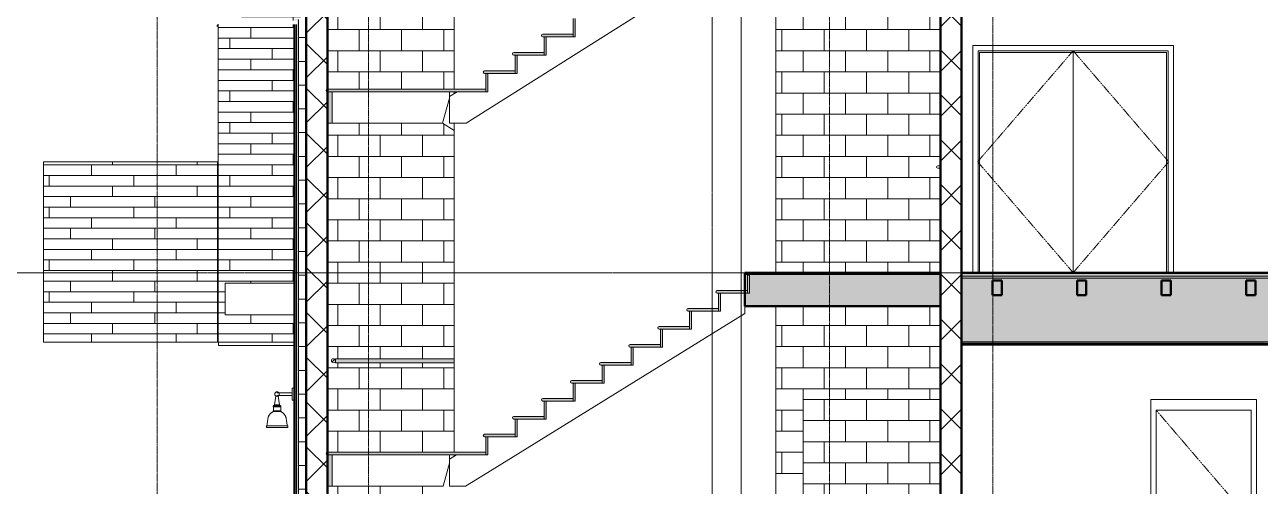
# Model space of a CAD drawing. Header units: inches. Extents: x 9661 to 16493, y -360 to 681.
# Drawn here: x 9907 to 10374.6, y 55.1 to 229.9 of the extents above; entities that cross this region are included whole.
import ezdxf

# ---------------------------------------------------------------- set-up
doc = ezdxf.new("R2010")
doc.units = ezdxf.units.IN
doc.header["$MEASUREMENT"] = 0
for name, pattern in [('Dash 1_16_', [0.125, 0.0625, -0.0625]), ('Dash Dot 3_16_', [0.3125, 0.1875, -0.0625, 0, -0.0625]), ('Grid Line 1_2_', [0.875, 0.5, -0.125, 0.125, -0.125])]:
    doc.linetypes.add(name, pattern=pattern)
for name, color, linetype, lineweight in [('0-1', 7, 'Continuous', 5), ('0-2', 135, 'Continuous', 9), ('0-3', 10, 'Continuous', 13), ('A-ANNO-SYMB-1', 150, 'Dash Dot 3_16_', 9), ('A-CLNG-1', 55, 'Continuous', 13), ('A-DOOR-1', 7, 'Dash 1_16_', 9), ('A-DOOR-2', 7, 'Continuous', 9), ('A-DOOR-3', 55, 'Continuous', 13), ('A-DOOR-4', 31, 'Continuous', 9), ('A-DOOR-FRAM-1', 7, 'Continuous', 9), ('A-FLOR-1', 21, 'Continuous', 13), ('A-FLOR-2', 250, 'Continuous', 50), ('A-FLOR-3', 55, 'Continuous', 13), ('A-FLOR-4', 8, 'Continuous', 5), ('A-FLOR-5', 251, 'Continuous', 5), ('A-FLOR-9', 192, 'Continuous', 50), ('A-FLOR-HRAL', 11, 'Continuous', 9), ('A-FLOR-HRAL-1', 9, 'Continuous', 9), ('A-FLOR-HRAL-2', 7, 'Continuous', 9), ('A-FLOR-LEVL-1', 51, 'Grid Line 1_2_', 9), ('A-FLOR-MCUT', 51, 'Continuous', 13), ('A-FLOR-MCUT-1', 10, 'Continuous', 13), ('A-FLOR-PATT-1', 252, 'Continuous', 9), ('A-FLOR-PATT-2', 8, 'Continuous', 9), ('A-WALL', 113, 'Continuous', 13), ('A-WALL-2', 55, 'Continuous', 13), ('A-WALL-3', 250, 'Continuous', 50), ('A-WALL-5', 8, 'Continuous', 5), ('A-WALL-6', 254, 'Continuous', 13), ('A-WALL-8', 113, 'Continuous', 50), ('A-WALL-PATT-3', 135, 'Continuous', 9), ('A-WALL-PATT-4', 252, 'Continuous', 9), ('A-WALL-PATT-5', 111, 'Continuous', 9), ('E-LITE-EQPM-1', 135, 'Continuous', 9), ('G-ANNO-SYMB-1', 111, 'Continuous', 9), ('I-WALL-1', 55, 'Continuous', 13), ('S-BEAM-3', 250, 'Continuous', 50), ('S-GRID-1', 1, 'Grid Line 1_2_', 9), ('S-STRS-1', 31, 'Continuous', 5), ('S-STRS-2', 7, 'Continuous', 9)]:
    doc.layers.add(name, color=color, linetype=linetype, lineweight=lineweight)
pattern_1 = [(0, (10995.947, 72), (0, 4.798), []), (315, (10995.947, 72), (4.798427, 0), [6.786, -6.786]), (45, (10995.947, 72), (4.798427, 0), [6.786, -6.786])]
pattern_2 = [(45, (10995.947, 72), (-8.48528, 8.48528), []), (135, (10995.947, 72), (-8.48528, -8.48528), [])]
pattern_3 = [(0, (9984.627, 136.8), (0, 4), []), (90, (9984.627, 136.8), (-8, 8), [4, -28]), (90, (10000.627, 140.8), (-8, 8), [4, -28])]

# ---------------------------------------------------------------- blocks, each defined once
blk = doc.blocks.new('Flush-Double-Door-Adj_swing-w_handle_2100 - 3_-0_ x 7_-0_-2116251-BUILDING SECTION - EAST_WEST - LOOKING NORTH')
at = {"layer": 'A-DOOR-1'}
for p, q in [((10303.78, 220), (10267.64, 178)), ((10303.78, 220), (10339.91, 178)), ((10303.78, 136), (10267.64, 178)), ((10303.78, 136), (10339.91, 178))]:
    blk.add_line(p, q, dxfattribs=at)
at = {"layer": 'A-DOOR-3'}
blk.add_line((10303.78, 220), (10303.78, 136), dxfattribs=at)
at = {"layer": 'A-DOOR-4'}
for p, q in [((10341.78, 222), (10265.78, 222)), ((10265.78, 222), (10265.78, 136)), ((10267.78, 220), (10267.78, 136)), ((10267.78, 220), (10339.78, 220)), ((10339.78, 136), (10339.78, 220)), ((10341.78, 136), (10341.78, 222)), ((10268.4, 136), (10268.4, 219.38)), ((10268.4, 219.38), (10339.15, 219.38)), ((10339.15, 219.38), (10339.15, 136))]:
    blk.add_line(p, q, dxfattribs=at)
blk = doc.blocks.new('HOLLOW METAL - STAIR DOOR-2125829-BUILDING SECTION - EAST_WEST - LOOKING NORTH')
at = {"layer": 'A-DOOR-1'}
for p, q in [((10335.14, 84), (10371.14, 42)), ((10371.14, 42), (10335.14, 0))]:
    blk.add_line(p, q, dxfattribs=at)
at = {"layer": 'A-DOOR-2'}
for p, q in [((10335.14, 84), (10335.14, 0)), ((10371.14, 84), (10335.14, 84)), ((10371.14, 0), (10371.14, 84)), ((10342.82, 40.39), (10338.68, 40.39)), ((10338.68, 39.61), (10342.82, 39.61)), ((10342.82, 40.39), (10342.82, 40)), ((10342.82, 40), (10342.82, 39.61))]:
    blk.add_line(p, q, dxfattribs=at)
at = {"layer": 'A-DOOR-2', "flags": 128}
for points in [[(10338.68, 40.39), (10338.66, 40.39), (10338.64, 40.39), (10338.61, 40.39), (10338.59, 40.39), (10338.57, 40.39), (10338.54, 40.39), (10338.52, 40.39), (10338.5, 40.39), (10338.48, 40.39), (10338.45, 40.39), (10338.43, 40.39), (10338.41, 40.39), (10338.39, 40.39), (10338.37, 40.39), (10338.35, 40.39), (10338.33, 40.39), (10338.31, 40.39), (10338.29, 40.39), (10338.28, 40.39), (10338.26, 40.39), (10338.24, 40.39), (10338.23, 40.39), (10338.21, 40.39), (10338.2, 40.39), (10338.19, 40.39), (10338.17, 40.39), (10338.16, 40.39), (10338.15, 40.39), (10338.14, 40.39), (10338.13, 40.39), (10338.12, 40.39), (10338.12, 40.39), (10338.11, 40.39), (10338.11, 40.39), (10338.1, 40.39), (10338.1, 40.39), (10338.09, 40.39), (10338.09, 40.39), (10338.09, 40.39)], [(10338.09, 39.61), (10338.09, 39.61), (10338.09, 39.61), (10338.1, 39.61), (10338.1, 39.61), (10338.1, 39.61), (10338.11, 39.61), (10338.12, 39.61), (10338.12, 39.61), (10338.13, 39.61), (10338.14, 39.61), (10338.15, 39.61), (10338.16, 39.61), (10338.17, 39.61), (10338.18, 39.61), (10338.2, 39.61), (10338.21, 39.61), (10338.22, 39.61), (10338.24, 39.61), (10338.26, 39.61), (10338.27, 39.61), (10338.29, 39.61), (10338.31, 39.61), (10338.33, 39.61), (10338.34, 39.61), (10338.36, 39.61), (10338.38, 39.61), (10338.4, 39.61), (10338.43, 39.61), (10338.45, 39.61), (10338.47, 39.61), (10338.49, 39.61), (10338.51, 39.61), (10338.54, 39.61), (10338.56, 39.61), (10338.58, 39.61), (10338.61, 39.61), (10338.63, 39.61), (10338.65, 39.61), (10338.68, 39.61), (10338.68, 39.61)]]:
    blk.add_lwpolyline(points, dxfattribs=at)
at = {"layer": 'A-DOOR-2'}
for centre, radius, start, end in [((10337.99, 40), 1.18, 19.6343, 180), ((10337.99, 40), 1.18, 180, 340.4367), ((10338.09, 40), 0.394, 150, 180), ((10338.09, 40), 0.394, 180, 210), ((10338.09, 40), 0.394, 91.0278, 105), ((10338.09, 40), 0.394, 255, 268.9722)]:
    blk.add_arc(centre, radius, start, end, dxfattribs=at)
at = {"layer": 'A-DOOR-FRAM-1'}
for p, q in [((10333.14, 88), (10333.14, 0)), ((10373.14, 88), (10333.14, 88)), ((10373.14, 0), (10373.14, 88)), ((10335.14, 0), (10335.14, 84)), ((10335.14, 84), (10371.14, 84)), ((10371.14, 0), (10371.14, 84))]:
    blk.add_line(p, q, dxfattribs=at)
blk = doc.blocks.new('Dimension Lumber - LVL - 3_5X5_5-V8-BUILDING SECTION - EAST_WEST - LOOKING NORTH')
at = {"layer": 'S-BEAM-3'}
for p, q in [((11825.54, 133), (11822.04, 133)), ((11822.04, 133), (11822.04, 127.5)), ((11825.54, 127.5), (11825.54, 133)), ((11822.04, 127.5), (11825.54, 127.5))]:
    blk.add_line(p, q, dxfattribs=at)
blk = doc.blocks.new('CTR - 1st Phase - Common Walls_rvt-1-BUILDING SECTION - EAST_WEST - LOOKING NORTH')
at = {"layer": '0-2'}
for name, p in [('Flush-Double-Door-Adj_swing-w_handle_2100 - 3_-0_ x 7_-0_-2116251-BUILDING SECTION - EAST_WEST - LOOKING NORTH', (0, 0)), ('Dimension Lumber - LVL - 3_5X5_5-V8-BUILDING SECTION - EAST_WEST - LOOKING NORTH', (-1548.8, 0)), ('Dimension Lumber - LVL - 3_5X5_5-V8-BUILDING SECTION - EAST_WEST - LOOKING NORTH', (-1516.8, 0)), ('Dimension Lumber - LVL - 3_5X5_5-V8-BUILDING SECTION - EAST_WEST - LOOKING NORTH', (-1484.8, 0)), ('Dimension Lumber - LVL - 3_5X5_5-V8-BUILDING SECTION - EAST_WEST - LOOKING NORTH', (-1452.8, 0)), ('HOLLOW METAL - STAIR DOOR-2125829-BUILDING SECTION - EAST_WEST - LOOKING NORTH', (0, 0))]:
    blk.add_blockref(name, p, dxfattribs=at)
blk = doc.blocks.new('HOLLOW METAL - STAIR DOOR-2008640-BUILDING SECTION - EAST_WEST - LOOKING NORTH')
at = {"layer": 'A-DOOR-2'}
for p, q in [((10253.59, 176.39), (10253.09, 176.39)), ((10253.09, 175.61), (10253.59, 175.61))]:
    blk.add_line(p, q, dxfattribs=at)
at = {"layer": 'A-DOOR-2', "flags": 128}
for points in [[(10253.09, 176.39), (10253.07, 176.39), (10253.05, 176.39), (10253.02, 176.39), (10253, 176.39), (10252.98, 176.39), (10252.95, 176.39), (10252.93, 176.39), (10252.91, 176.39), (10252.89, 176.39), (10252.86, 176.39), (10252.84, 176.39), (10252.82, 176.39), (10252.8, 176.39), (10252.78, 176.39), (10252.76, 176.39), (10252.74, 176.39), (10252.72, 176.39), (10252.7, 176.39), (10252.69, 176.39), (10252.67, 176.39), (10252.65, 176.39), (10252.64, 176.39), (10252.62, 176.39), (10252.61, 176.39), (10252.6, 176.39), (10252.58, 176.39), (10252.57, 176.39), (10252.56, 176.39), (10252.55, 176.39), (10252.54, 176.39), (10252.53, 176.39), (10252.53, 176.39), (10252.52, 176.39), (10252.52, 176.39), (10252.51, 176.39), (10252.51, 176.39), (10252.51, 176.39), (10252.5, 176.39), (10252.5, 176.39)], [(10252.5, 175.61), (10252.5, 175.61), (10252.5, 175.61), (10252.51, 175.61), (10252.51, 175.61), (10252.51, 175.61), (10252.52, 175.61), (10252.53, 175.61), (10252.53, 175.61), (10252.54, 175.61), (10252.55, 175.61), (10252.56, 175.61), (10252.57, 175.61), (10252.58, 175.61), (10252.59, 175.61), (10252.61, 175.61), (10252.62, 175.61), (10252.63, 175.61), (10252.65, 175.61), (10252.67, 175.61), (10252.68, 175.61), (10252.7, 175.61), (10252.72, 175.61), (10252.74, 175.61), (10252.75, 175.61), (10252.77, 175.61), (10252.79, 175.61), (10252.81, 175.61), (10252.84, 175.61), (10252.86, 175.61), (10252.88, 175.61), (10252.9, 175.61), (10252.92, 175.61), (10252.95, 175.61), (10252.97, 175.61), (10252.99, 175.61), (10253.02, 175.61), (10253.04, 175.61), (10253.06, 175.61), (10253.09, 175.61), (10253.09, 175.61)]]:
    blk.add_lwpolyline(points, dxfattribs=at)
at = {"layer": 'A-DOOR-2'}
for start, end in [(150, 180), (180, 210), (82.7725, 90), (270, 277.2275)]:
    blk.add_arc((10252.5, 176), 0.394, start, end, dxfattribs=at)
blk = doc.blocks.new('Railing - Railing-2254618-BUILDING SECTION - EAST_WEST - LOOKING NORTH')
at = {"layer": 'A-FLOR-HRAL'}
h = blk.add_hatch(dxfattribs=at)
h.set_pattern_fill('FP_17', color=256, style=0, pattern_type=2)
h.set_pattern_definition([(45, (10995.947, 72), (-9.50352, 9.50352), []), (45, (10995.947, 86.4), (-9.50352, 9.50352), [])])
h.paths.add_polyline_path([(10023.84, 101.93), (10024.37, 102.15), (10024.59, 102.68), (10024.37, 103.21), (10023.84, 103.43), (10023.31, 103.21), (10023.09, 102.68), (10023.31, 102.15), (10023.78, 101.96)], flags=0)
at = {"layer": 'A-FLOR-HRAL-1'}
for points in [[(10069.59, 102.68), (10069.59, 103.43), (10024.59, 103.41), (10024.59, 102.68), (10069.38, 102.68)], [(10032.49, 101.93), (10069.59, 101.96), (10069.59, 102.68), (10024.59, 102.68), (10024.59, 101.93)]]:
    blk.add_hatch(color=256, dxfattribs=at).paths.add_polyline_path(points, flags=0)
at = {"layer": 'A-FLOR-HRAL-2'}
for p, q in [((10069.59, 103.43), (10024.59, 103.43)), ((10024.59, 102.68), (10024.59, 103.43)), ((10024.59, 101.93), (10024.59, 102.68)), ((10024.59, 101.93), (10069.59, 101.93))]:
    blk.add_line(p, q, dxfattribs=at)
for start, end in [(0, 180), (180, 0)]:
    blk.add_arc((10023.84, 102.68), 0.75, start, end, dxfattribs=at)
blk = doc.blocks.new('CTR - 1st Phase -Stairs _ Elevators_rvt-1-BUILDING SECTION - EAST_WEST - LOOKING NORTH')
at = {"layer": 'A-FLOR-1'}
blk.add_hatch(color=256, dxfattribs=at).paths.add_polyline_path([(10191.21, 123.37), (10253.59, 123.37), (10253.59, 135.25), (10179.59, 135.25), (10179.59, 123.37), (10190.21, 123.37)], flags=0)
at = {"layer": 'A-FLOR-PATT-1'}
h = blk.add_hatch(dxfattribs=at)
h.set_pattern_fill('FP_3', color=256, style=0, pattern_type=2)
h.set_pattern_definition(pattern_1)
h.paths.add_polyline_path([(10190.21, 135.25), (10253.59, 135.25), (10253.59, 136), (10179.59, 136), (10179.59, 135.25)], flags=0)
at = {"layer": 'A-WALL-PATT-3'}
h = blk.add_hatch(dxfattribs=at)
h.set_pattern_fill('FP_32', color=256, style=0, pattern_type=2)
h.set_pattern_definition([(0, (10017.589, -52), (0, 8), []), (90, (10017.589, -52), (-8, 8), [8, -8])])
h.paths.add_polyline_path([(10029.07, 0), (10069.59, 0), (10069.59, 52.51), (10065.35, 55.12), (10021.59, 55.12), (10021.59, 0)], flags=0)
h.paths.add_polyline_path([(10191.21, 0), (10201.59, 0), (10201.59, 92), (10253.59, 92), (10253.59, 123.37), (10191.21, 123.37), (10191.21, 22.69)], flags=0)
h.paths.add_polyline_path([(10024.59, 102.68), (10024.37, 102.15), (10023.84, 101.93), (10023.31, 102.16), (10023.09, 102.68), (10023.32, 103.22), (10023.84, 103.43), (10024.37, 103.21), (10024.51, 102.88)], flags=0)
h.paths.add_polyline_path([(10052.2, 68), (10069.59, 68), (10069.59, 101.93), (10024.59, 101.96), (10024.59, 103.43), (10069.59, 103.43), (10069.59, 189.77), (10065.11, 192.6), (10021.59, 192.6), (10021.59, 68), (10032.49, 68)], flags=0)
h.paths.add_polyline_path([(10229.65, 136), (10253.59, 136), (10253.59, 175.61), (10252.36, 175.64), (10252.21, 175.74), (10252.16, 175.8), (10252.16, 176.2), (10252.33, 176.35), (10252.51, 176.38), (10252.72, 176.39), (10253.59, 176.39), (10253.59, 255.37), (10191.21, 255.37), (10191.21, 136), (10209.65, 136)], flags=0)
h.paths.add_polyline_path([(10252.51, 175.68), (10252.49, 175.72), (10252.51, 175.68)], flags=0)
h.paths.add_polyline_path([(10253.09, 175.8), (10253.06, 176.1), (10253.03, 176), (10253.06, 175.9)], flags=0)
h.paths.add_polyline_path([(10067.84, 205.47), (10069.59, 205.47), (10069.59, 239.41), (10024.59, 239.43), (10024.59, 240.91), (10069.59, 240.91), (10069.59, 373.37), (10021.59, 373.37), (10021.59, 205.47), (10062.06, 205.47)], flags=0)
h.paths.add_polyline_path([(10023.84, 239.41), (10023.31, 239.63), (10023.09, 240.16), (10023.32, 240.69), (10023.84, 240.91), (10024.37, 240.69), (10024.59, 240.16), (10024.37, 239.63), (10023.9, 239.43)], flags=0)
h.paths.add_polyline_path([(10253.59, 268), (10253.59, 307.61), (10252.36, 307.64), (10252.21, 307.74), (10252.16, 307.8), (10252.16, 308.2), (10252.33, 308.35), (10252.51, 308.38), (10252.72, 308.39), (10253.59, 308.39), (10253.59, 373.37), (10191.21, 373.37), (10191.21, 268), (10245.74, 268)], flags=0)
h.paths.add_polyline_path([(10252.51, 307.68), (10252.49, 307.72), (10252.51, 307.68)], flags=0)
h.paths.add_polyline_path([(10253.09, 307.8), (10253.06, 308.1), (10253.03, 307.99), (10253.06, 307.9)], flags=0)
h = blk.add_hatch(dxfattribs=at)
h.set_pattern_fill('FP_33', color=256, style=0, pattern_type=2)
h.set_pattern_definition([(0, (10017.589, 0), (0, 8), []), (90, (10017.589, 0), (-8, 8), [8, -8])])
h.paths.add_polyline_path([(10201.59, 0), (10253.59, 0), (10253.59, 39.61), (10252.36, 39.64), (10252.21, 39.74), (10252.15, 39.88), (10252.16, 40.2), (10252.33, 40.35), (10252.51, 40.38), (10252.72, 40.39), (10253.59, 40.39), (10253.59, 92), (10201.59, 92), (10201.59, 22.69)], flags=0)
h.paths.add_polyline_path([(10252.51, 39.68), (10252.49, 39.72), (10252.51, 39.68)], flags=0)
h.paths.add_polyline_path([(10253.09, 39.8), (10253.06, 40.1), (10253.03, 40), (10253.07, 39.88)], flags=0)
at = {"layer": 'A-WALL-PATT-4'}
h = blk.add_hatch(dxfattribs=at)
h.set_pattern_fill('FP_26', color=256, style=0, pattern_type=2)
h.set_pattern_definition(pattern_2)
h.paths.add_polyline_path([(10261.59, 374), (10261.59, 376), (10257.47, 376)], flags=0)
h.paths.add_polyline_path([(10253.59, 0), (10261.59, 0), (10261.59, 374), (10253.59, 374), (10253.59, 22.69)], flags=0)
h = blk.add_hatch(dxfattribs=at)
h.set_pattern_fill('FP_26', color=256, style=0, pattern_type=2)
h.set_pattern_definition(pattern_2)
h.paths.add_polyline_path([(10013.59, -4), (10021.59, -4), (10021.59, 374), (10013.59, 374), (10013.59, -0.23)], flags=0)
at = {"layer": 'S-STRS-1'}
for points in [[(10115.34, 225.32), (10115.34, 232.26), (10114.59, 232.26), (10114.59, 225.32)], [(10114.59, 225.32), (10114.59, 226.32), (10103.09, 226.32), (10102.74, 226.17), (10102.59, 225.82), (10102.74, 225.46), (10103.09, 225.32), (10111.69, 225.32)], [(10103.59, 218.37), (10104.34, 218.37), (10104.34, 225.32), (10103.59, 225.32), (10103.59, 219.36)], [(10101.63, 218.37), (10103.59, 218.37), (10103.59, 219.37), (10092.09, 219.37), (10091.74, 219.22), (10091.59, 218.87), (10091.74, 218.51), (10092.09, 218.37), (10101.49, 218.37)], [(10092.59, 211.42), (10093.34, 211.42), (10093.34, 218.37), (10092.59, 218.37), (10092.59, 212.42)], [(10082.34, 211.42), (10092.59, 211.42), (10092.59, 212.42), (10081.09, 212.42), (10080.74, 212.27), (10080.59, 211.92), (10080.74, 211.57), (10081.09, 211.42)], [(10081.78, 204.47), (10082.34, 204.47), (10082.34, 211.42), (10081.59, 211.42), (10081.59, 204.47)], [(10069.59, 204.47), (10081.59, 204.47), (10081.59, 205.47), (10021.59, 205.47), (10021.59, 204.47), (10067.84, 204.47)], [(10023.34, 192.6), (10023.34, 204.47), (10021.59, 204.47), (10021.59, 192.6)], [(10178.65, 128.2), (10179.59, 128.2), (10179.59, 129.2), (10169.09, 129.2), (10168.74, 129.05), (10168.59, 128.7), (10168.74, 128.35), (10169.09, 128.2), (10170.5, 128.2)], [(10170.34, 121.4), (10170.34, 128.2), (10169.59, 128.2), (10169.59, 121.4)], [(10158.09, 121.4), (10169.59, 121.4), (10169.59, 122.4), (10158.09, 122.4), (10157.74, 122.25), (10157.59, 121.9), (10157.74, 121.55)], [(10159.34, 114.6), (10159.34, 121.4), (10158.59, 121.4), (10158.59, 114.6)], [(10158.59, 114.6), (10158.59, 115.6), (10147.09, 115.6), (10146.74, 115.45), (10146.59, 115.1), (10146.74, 114.75), (10147.09, 114.6), (10153.75, 114.6)], [(10147.59, 107.8), (10148.34, 107.8), (10148.34, 114.6), (10147.59, 114.6), (10147.59, 108.8)], [(10147.59, 107.8), (10147.59, 108.8), (10136.09, 108.8), (10135.74, 108.65), (10135.59, 108.3), (10135.74, 107.95), (10136.09, 107.8), (10144.62, 107.8)], [(10137.34, 101), (10137.34, 107.8), (10136.59, 107.8), (10136.59, 101)], [(10136.59, 101), (10136.59, 102), (10125.09, 102), (10124.74, 101.85), (10124.59, 101.5), (10124.74, 101.15), (10125.09, 101), (10135.48, 101)], [(10126.34, 94.2), (10126.34, 101), (10125.59, 101), (10125.59, 94.2)], [(10125.59, 94.2), (10125.59, 95.2), (10114.09, 95.2), (10113.74, 95.05), (10113.59, 94.7), (10113.74, 94.35), (10114.09, 94.2), (10125.09, 94.2)], [(10114.59, 87.4), (10115.34, 87.4), (10115.34, 94.2), (10114.59, 94.2), (10114.59, 88.4)], [(10112.57, 87.4), (10114.59, 87.4), (10114.59, 88.4), (10103.09, 88.4), (10102.74, 88.25), (10102.59, 87.9), (10102.74, 87.55), (10103.09, 87.4), (10111.35, 87.4)], [(10103.59, 80.6), (10104.34, 80.6), (10104.34, 87.4), (10103.59, 87.4), (10103.59, 81.6)], [(10092.09, 80.6), (10103.59, 80.6), (10103.59, 81.6), (10092.09, 81.6), (10091.74, 81.45), (10091.59, 81.1), (10091.74, 80.75)], [(10092.59, 73.8), (10093.34, 73.8), (10093.34, 80.6), (10092.59, 80.6), (10092.59, 74.8)], [(10081.09, 73.8), (10092.59, 73.8), (10092.59, 74.8), (10081.09, 74.8), (10080.74, 74.65), (10080.59, 74.3), (10080.74, 73.95)], [(10081.78, 67), (10082.34, 67), (10082.34, 73.8), (10081.59, 73.8), (10081.59, 67)], [(10071.92, 67), (10081.59, 67), (10081.59, 68), (10021.59, 68), (10021.59, 67), (10070.45, 67)], [(10023.34, 55.12), (10023.34, 67), (10021.59, 67), (10021.59, 55.12)]]:
    blk.add_hatch(color=256, dxfattribs=at).paths.add_polyline_path(points, flags=0)
at = {"layer": 'A-FLOR-2'}
for p, q in [((10253.59, 136), (10179.59, 136)), ((10179.59, 136), (10179.59, 123.37)), ((10253.59, 123.37), (10253.59, 136)), ((10179.59, 123.37), (10253.59, 123.37))]:
    blk.add_line(p, q, dxfattribs=at)
at = {"layer": 'A-FLOR-3'}
for p, q in [((9982.94, 132), (10009.09, 132)), ((9982.94, 120), (9982.94, 132)), ((10009.09, 120), (9982.94, 120))]:
    blk.add_line(p, q, dxfattribs=at)
at = {"layer": 'A-FLOR-MCUT-1'}
blk.add_line((10253.59, 135.25), (10179.59, 135.25), dxfattribs=at)
at = {"layer": 'A-WALL-2'}
for p, q in [((10201.59, 0), (10201.59, 92)), ((10201.59, 92), (10253.59, 92))]:
    blk.add_line(p, q, dxfattribs=at)
at = {"layer": 'A-WALL-3'}
for p, q in [((10013.59, 376), (10013.59, -4)), ((10021.59, -4), (10021.59, 376)), ((10253.59, 376), (10253.59, 0)), ((10261.59, 0), (10261.59, 376))]:
    blk.add_line(p, q, dxfattribs=at)
at = {"layer": 'I-WALL-1'}
for p, q in [((10069.59, 373.37), (10069.59, 205.47)), ((10191.21, 136), (10191.21, 255.37)), ((10069.59, 204.47), (10069.59, 203.81)), ((10069.59, 192.6), (10069.59, 68)), ((10191.21, 0), (10191.21, 123.37)), ((10069.59, 67), (10069.59, 66.47))]:
    blk.add_line(p, q, dxfattribs=at)
at = {"layer": 'S-STRS-2'}
for p, q in [((10168.59, 252.29), (10082.34, 197.82)), ((10114.59, 232.26), (10114.59, 225.32)), ((10115.34, 225.32), (10115.34, 232.26)), ((10114.59, 226.32), (10103.09, 226.32)), ((10103.09, 225.32), (10114.59, 225.32)), ((10103.59, 225.32), (10103.59, 218.37)), ((10104.34, 225.32), (10103.59, 225.32)), ((10104.34, 218.37), (10104.34, 225.32)), ((10114.59, 225.32), (10114.59, 226.32)), ((10114.59, 225.32), (10115.34, 225.32)), ((10103.59, 219.37), (10092.09, 219.37)), ((10092.09, 218.37), (10103.59, 218.37)), ((10092.59, 218.37), (10092.59, 211.42)), ((10093.34, 218.37), (10092.59, 218.37)), ((10093.34, 211.42), (10093.34, 218.37)), ((10103.59, 218.37), (10103.59, 219.37)), ((10103.59, 218.37), (10104.34, 218.37)), ((10092.59, 212.42), (10081.09, 212.42)), ((10081.09, 211.42), (10092.59, 211.42)), ((10081.59, 211.42), (10081.59, 204.47)), ((10082.34, 211.42), (10081.59, 211.42)), ((10082.34, 204.47), (10082.34, 211.42)), ((10092.59, 211.42), (10092.59, 212.42)), ((10092.59, 211.42), (10093.34, 211.42)), ((10081.59, 205.47), (10021.59, 205.47)), ((10021.59, 205.47), (10021.59, 204.47)), ((10021.59, 204.47), (10021.59, 205.47)), ((10023.34, 204.47), (10021.59, 204.47)), ((10021.59, 204.47), (10021.59, 192.6)), ((10021.59, 204.47), (10081.59, 204.47)), ((10023.34, 192.6), (10023.34, 204.47)), ((10065.11, 192.6), (10067.84, 202.04)), ((10067.84, 202.04), (10065.11, 192.6)), ((10067.84, 202.71), (10070.64, 204.47)), ((10067.84, 202.71), (10067.84, 204.47)), ((10067.84, 192.6), (10067.84, 202.71)), ((10069.59, 204.47), (10069.59, 203.81)), ((10081.59, 204.47), (10081.59, 205.47)), ((10081.59, 204.47), (10082.34, 204.47)), ((10074.07, 192.6), (10082.34, 197.82)), ((10021.59, 192.6), (10023.34, 192.6)), ((10023.34, 192.6), (10065.11, 192.6)), ((10069.59, 189.77), (10065.11, 192.6)), ((10074.07, 192.6), (10067.84, 192.6)), ((10180.59, 135), (10180.59, 128.2)), ((10181.34, 135), (10180.59, 135)), ((10181.34, 128.2), (10181.34, 135)), ((10180.59, 129.2), (10169.09, 129.2)), ((10169.09, 128.2), (10180.59, 128.2)), ((10169.59, 128.2), (10169.59, 121.4)), ((10170.34, 128.2), (10169.59, 128.2)), ((10170.34, 121.4), (10170.34, 128.2)), ((10180.59, 128.2), (10180.59, 129.2)), ((10180.59, 128.2), (10181.34, 128.2)), ((10169.59, 122.4), (10158.09, 122.4)), ((10169.59, 121.4), (10169.59, 122.4)), ((10179.59, 123.37), (10179.59, 120.51)), ((10179.59, 120.51), (10082.34, 60.39)), ((10158.09, 121.4), (10169.59, 121.4)), ((10158.59, 121.4), (10158.59, 114.6)), ((10159.34, 121.4), (10158.59, 121.4)), ((10159.34, 114.6), (10159.34, 121.4)), ((10169.59, 121.4), (10170.34, 121.4)), ((10158.59, 115.6), (10147.09, 115.6)), ((10147.09, 114.6), (10158.59, 114.6)), ((10147.59, 114.6), (10147.59, 107.8)), ((10148.34, 114.6), (10147.59, 114.6)), ((10148.34, 107.8), (10148.34, 114.6)), ((10158.59, 114.6), (10158.59, 115.6)), ((10158.59, 114.6), (10159.34, 114.6)), ((10147.59, 108.8), (10136.09, 108.8)), ((10136.09, 107.8), (10147.59, 107.8)), ((10136.59, 107.8), (10136.59, 101)), ((10137.34, 107.8), (10136.59, 107.8)), ((10137.34, 101), (10137.34, 107.8)), ((10147.59, 107.8), (10147.59, 108.8)), ((10147.59, 107.8), (10148.34, 107.8)), ((10136.59, 102), (10125.09, 102)), ((10125.09, 101), (10136.59, 101)), ((10125.59, 101), (10125.59, 94.2)), ((10126.34, 101), (10125.59, 101)), ((10126.34, 94.2), (10126.34, 101)), ((10136.59, 101), (10136.59, 102)), ((10136.59, 101), (10137.34, 101)), ((10125.59, 95.2), (10114.09, 95.2)), ((10114.09, 94.2), (10125.59, 94.2)), ((10114.59, 94.2), (10114.59, 87.4)), ((10115.34, 94.2), (10114.59, 94.2)), ((10115.34, 87.4), (10115.34, 94.2)), ((10125.59, 94.2), (10125.59, 95.2)), ((10125.59, 94.2), (10126.34, 94.2)), ((10114.59, 88.4), (10103.09, 88.4)), ((10103.09, 87.4), (10114.59, 87.4)), ((10103.59, 87.4), (10103.59, 80.6)), ((10104.34, 87.4), (10103.59, 87.4)), ((10104.34, 80.6), (10104.34, 87.4)), ((10114.59, 87.4), (10114.59, 88.4)), ((10114.59, 87.4), (10115.34, 87.4)), ((10103.59, 81.6), (10092.09, 81.6)), ((10092.09, 80.6), (10103.59, 80.6)), ((10092.59, 80.6), (10092.59, 73.8)), ((10093.34, 80.6), (10092.59, 80.6)), ((10093.34, 73.8), (10093.34, 80.6)), ((10103.59, 80.6), (10103.59, 81.6)), ((10103.59, 80.6), (10104.34, 80.6)), ((10092.59, 74.8), (10081.09, 74.8)), ((10081.09, 73.8), (10092.59, 73.8)), ((10081.59, 73.8), (10081.59, 67)), ((10082.34, 73.8), (10081.59, 73.8)), ((10082.34, 67), (10082.34, 73.8)), ((10092.59, 73.8), (10092.59, 74.8)), ((10092.59, 73.8), (10093.34, 73.8)), ((10081.59, 68), (10021.59, 68)), ((10021.59, 68), (10021.59, 67)), ((10021.59, 67), (10021.59, 68)), ((10023.34, 67), (10021.59, 67)), ((10021.59, 67), (10021.59, 55.12)), ((10021.59, 67), (10081.59, 67)), ((10023.34, 55.12), (10023.34, 67)), ((10067.84, 65.38), (10070.45, 67)), ((10067.84, 65.38), (10067.84, 67)), ((10069.59, 67), (10069.59, 66.47)), ((10081.59, 67), (10081.59, 68)), ((10081.59, 67), (10082.34, 67)), ((10065.35, 55.12), (10067.84, 63.88)), ((10067.84, 63.88), (10065.35, 55.12)), ((10067.84, 55.12), (10067.84, 65.38)), ((10073.83, 55.12), (10082.34, 60.39)), ((10021.59, 55.12), (10023.34, 55.12)), ((10023.34, 55.12), (10065.35, 55.12)), ((10073.83, 55.12), (10067.84, 55.12))]:
    blk.add_line(p, q, dxfattribs=at)
for centre in [(10103.09, 225.82), (10092.09, 218.87), (10081.09, 211.92), (10021.59, 204.97), (10169.09, 128.7), (10158.09, 121.9), (10147.09, 115.1), (10136.09, 108.3), (10125.09, 101.5), (10114.09, 94.7), (10103.09, 87.9), (10092.09, 81.1), (10081.09, 74.3), (10021.59, 67.5)]:
    blk.add_arc(centre, 0.5, 90, 270, dxfattribs=at)
at = {"layer": '0-3'}
for name in ['HOLLOW METAL - STAIR DOOR-2008640-BUILDING SECTION - EAST_WEST - LOOKING NORTH', 'Railing - Railing-2254618-BUILDING SECTION - EAST_WEST - LOOKING NORTH']:
    blk.add_blockref(name, (0, 0), dxfattribs=at)
blk = doc.blocks.new('Basic Wall _ EXT - FIBER CEMENT - LARGE - ___-2505169-BUILDING SECTION - EAST_WEST - LOOKING NORTH')
at = {"layer": 'A-WALL-2'}
for p, q in [((9980.19, 229.75), (9979.87, 229.73)), ((9979.87, 229.73), (9979.87, 229.15)), ((9979.87, 229.15), (9979.9, 229.15)), ((9979.9, 229.7), (9980.19, 229.72)), ((9979.9, 229.15), (9979.9, 229.7))]:
    blk.add_line(p, q, dxfattribs=at)
blk = doc.blocks.new('VISA-OW2400-02-SASS - OW2400-L30K-MVOLT-V27-BUILDING SECTION - EAST_WEST - LOOKING NORTH')
at = {"layer": 'E-LITE-EQPM-1'}
for p, q in [((10002.11, 89.22), (10001.59, 85.93)), ((10002.96, 89.22), (10002.11, 89.22)), ((10008.22, 90.5), (10002.46, 90.5)), ((10002.46, 89.5), (10008.22, 89.5)), ((10003.48, 85.93), (10002.96, 89.22)), ((10009.02, 92.25), (10008.22, 92.25)), ((10008.22, 90), (10008.22, 92.25)), ((10008.22, 87.75), (10008.22, 90)), ((10009.02, 92.25), (10009.02, 90)), ((10009.02, 90), (10009.02, 87.75)), ((10001.08, 85.54), (10001.08, 85.29)), ((10003.98, 85.54), (10001.08, 85.54)), ((10001.08, 85.29), (10001.15, 85.22)), ((10003.98, 85.29), (10001.08, 85.29)), ((10001.15, 85.22), (10001.15, 83.72)), ((10003.91, 85.22), (10001.15, 85.22)), ((10001.36, 85.7), (10001.59, 85.7)), ((10002.89, 85.7), (10001.36, 85.7)), ((10003.48, 85.93), (10001.59, 85.93)), ((10003.7, 85.7), (10002.91, 85.7)), ((10003.36, 85.7), (10003.7, 85.7)), ((10003.91, 85.22), (10003.98, 85.29)), ((10003.91, 83.72), (10003.91, 85.22)), ((10003.98, 85.29), (10003.98, 85.54)), ((10008.22, 87.75), (10009.02, 87.75)), ((10001.15, 83.72), (10001.08, 83.66)), ((10001.08, 83.66), (10001.08, 83.41)), ((10003.98, 83.66), (10001.08, 83.66)), ((10003.98, 83.41), (10001.08, 83.41)), ((10003.91, 83.72), (10001.15, 83.72)), ((10003.98, 83.66), (10003.91, 83.72)), ((10003.98, 83.41), (10003.98, 83.66)), ((9998.48, 77.98), (9998.48, 77.38)), ((9998.48, 77.98), (10006.59, 77.98)), ((10006.59, 77.38), (9998.48, 77.38)), ((10006.59, 77.38), (10006.59, 77.98))]:
    blk.add_line(p, q, dxfattribs=at)
at = {"layer": 'E-LITE-EQPM-1', "flags": 128}
for points in [[(10002.11, 89.22), (10002.08, 89.24), (10002.05, 89.26), (10002.02, 89.29), (10001.99, 89.31), (10001.96, 89.34), (10001.94, 89.36), (10001.91, 89.39), (10001.89, 89.42), (10001.87, 89.45), (10001.85, 89.48), (10001.82, 89.51), (10001.81, 89.54), (10001.79, 89.57), (10001.77, 89.6), (10001.76, 89.64), (10001.74, 89.67), (10001.73, 89.71), (10001.72, 89.74), (10001.71, 89.78), (10001.7, 89.81), (10001.69, 89.85), (10001.69, 89.89), (10001.68, 89.92), (10001.68, 89.96), (10001.68, 90), (10001.68, 90.03), (10001.68, 90.07), (10001.69, 90.11), (10001.69, 90.14), (10001.7, 90.18), (10001.71, 90.22), (10001.72, 90.25), (10001.73, 90.29), (10001.74, 90.32), (10001.75, 90.36), (10001.77, 90.39), (10001.78, 90.42), (10001.8, 90.46), (10001.82, 90.49), (10001.84, 90.52), (10001.86, 90.55), (10001.88, 90.58), (10001.91, 90.61), (10001.93, 90.63), (10001.96, 90.66), (10001.98, 90.68), (10002.01, 90.71), (10002.04, 90.73), (10002.07, 90.75), (10002.1, 90.77), (10002.13, 90.79), (10002.16, 90.81), (10002.2, 90.83), (10002.23, 90.84), (10002.26, 90.86), (10002.3, 90.87), (10002.33, 90.88), (10002.37, 90.89), (10002.41, 90.9), (10002.44, 90.91), (10002.48, 90.91), (10002.51, 90.92), (10002.53, 90.92)], [(10002.53, 90.92), (10002.57, 90.92), (10002.61, 90.91), (10002.64, 90.91), (10002.68, 90.9), (10002.71, 90.89), (10002.75, 90.88), (10002.78, 90.87), (10002.82, 90.85), (10002.85, 90.84), (10002.89, 90.82), (10002.92, 90.8), (10002.95, 90.78), (10002.98, 90.76), (10003.01, 90.74), (10003.04, 90.72), (10003.07, 90.7), (10003.1, 90.67), (10003.12, 90.65), (10003.15, 90.62), (10003.17, 90.59), (10003.19, 90.56), (10003.22, 90.53), (10003.24, 90.5), (10003.26, 90.47), (10003.27, 90.44), (10003.29, 90.41), (10003.31, 90.37), (10003.32, 90.34), (10003.33, 90.3), (10003.34, 90.27), (10003.35, 90.23), (10003.36, 90.2), (10003.37, 90.16), (10003.38, 90.12), (10003.38, 90.09), (10003.38, 90.05), (10003.38, 90.01), (10003.38, 89.98), (10003.38, 89.94), (10003.38, 89.9), (10003.37, 89.87), (10003.37, 89.83), (10003.36, 89.79), (10003.35, 89.76), (10003.34, 89.72), (10003.33, 89.69), (10003.32, 89.65), (10003.3, 89.62), (10003.29, 89.59), (10003.27, 89.55), (10003.25, 89.52), (10003.23, 89.49), (10003.21, 89.46), (10003.19, 89.43), (10003.16, 89.4), (10003.14, 89.38), (10003.11, 89.35), (10003.09, 89.32), (10003.06, 89.3), (10003.03, 89.28), (10003, 89.25), (10002.97, 89.23), (10002.96, 89.22)], [(10001.08, 85.54), (10001.1, 85.56), (10001.11, 85.57), (10001.12, 85.58), (10001.13, 85.59), (10001.15, 85.61), (10001.16, 85.62), (10001.18, 85.63), (10001.19, 85.64), (10001.21, 85.65), (10001.22, 85.66), (10001.24, 85.66), (10001.26, 85.67), (10001.27, 85.68), (10001.29, 85.68), (10001.31, 85.69), (10001.32, 85.69), (10001.34, 85.7), (10001.36, 85.7), (10001.36, 85.7)], [(10001.36, 85.7), (10001.37, 85.7), (10001.38, 85.7), (10001.39, 85.7), (10001.4, 85.71), (10001.41, 85.71), (10001.42, 85.71), (10001.42, 85.71), (10001.43, 85.71), (10001.44, 85.72), (10001.45, 85.72), (10001.46, 85.72), (10001.47, 85.73), (10001.47, 85.73), (10001.48, 85.74), (10001.49, 85.74), (10001.5, 85.75), (10001.5, 85.75), (10001.51, 85.76), (10001.52, 85.76), (10001.52, 85.77), (10001.53, 85.78), (10001.54, 85.78), (10001.54, 85.79), (10001.55, 85.8), (10001.55, 85.81), (10001.56, 85.81), (10001.56, 85.82), (10001.56, 85.83), (10001.57, 85.84), (10001.57, 85.85), (10001.58, 85.85), (10001.58, 85.86), (10001.58, 85.87), (10001.58, 85.88), (10001.58, 85.89), (10001.59, 85.9), (10001.59, 85.91), (10001.59, 85.92), (10001.59, 85.93), (10001.59, 85.93)], [(10003.48, 85.93), (10003.48, 85.92), (10003.48, 85.91), (10003.48, 85.9), (10003.48, 85.89), (10003.48, 85.88), (10003.48, 85.87), (10003.49, 85.87), (10003.49, 85.86), (10003.49, 85.85), (10003.5, 85.84), (10003.5, 85.83), (10003.5, 85.82), (10003.51, 85.82), (10003.51, 85.81), (10003.52, 85.8), (10003.52, 85.79), (10003.53, 85.79), (10003.53, 85.78), (10003.54, 85.77), (10003.55, 85.77), (10003.55, 85.76), (10003.56, 85.75), (10003.57, 85.75), (10003.57, 85.74), (10003.58, 85.74), (10003.59, 85.73), (10003.6, 85.73), (10003.61, 85.72), (10003.61, 85.72), (10003.62, 85.72), (10003.63, 85.71), (10003.64, 85.71), (10003.65, 85.71), (10003.66, 85.71), (10003.66, 85.71), (10003.67, 85.7), (10003.68, 85.7), (10003.69, 85.7), (10003.7, 85.7), (10003.7, 85.7)], [(10003.7, 85.7), (10003.72, 85.7), (10003.74, 85.69), (10003.76, 85.69), (10003.77, 85.68), (10003.79, 85.68), (10003.81, 85.67), (10003.82, 85.66), (10003.84, 85.66), (10003.86, 85.65), (10003.87, 85.64), (10003.89, 85.63), (10003.9, 85.62), (10003.92, 85.61), (10003.93, 85.59), (10003.94, 85.58), (10003.96, 85.57), (10003.97, 85.56), (10003.98, 85.54), (10003.98, 85.54)], [(9998.73, 77.98), (9998.79, 78.83), (9998.89, 79.68), (9999.02, 80.52), (9999.08, 80.85)], [(9999.08, 80.85), (9999.11, 80.99), (9999.15, 81.12), (9999.19, 81.26), (9999.24, 81.4), (9999.29, 81.53), (9999.35, 81.66), (9999.41, 81.79), (9999.47, 81.91), (9999.55, 82.04), (9999.62, 82.16), (9999.71, 82.28), (9999.79, 82.39), (9999.88, 82.5), (9999.98, 82.61), (10000.08, 82.71), (10000.18, 82.81), (10000.29, 82.9), (10000.4, 82.99), (10000.52, 83.08), (10000.64, 83.16), (10000.76, 83.23), (10000.88, 83.3), (10001.01, 83.37), (10001.08, 83.41)], [(10003.98, 83.41), (10004.11, 83.34), (10004.24, 83.28), (10004.36, 83.2), (10004.48, 83.12), (10004.6, 83.04), (10004.71, 82.95), (10004.82, 82.86), (10004.92, 82.77), (10005.03, 82.67), (10005.12, 82.56), (10005.22, 82.45), (10005.31, 82.34), (10005.39, 82.23), (10005.47, 82.11), (10005.55, 81.99), (10005.62, 81.86), (10005.68, 81.74), (10005.74, 81.61), (10005.8, 81.47), (10005.85, 81.34), (10005.89, 81.2), (10005.93, 81.07), (10005.97, 80.93), (10005.98, 80.85)], [(10005.98, 80.85), (10006.13, 80), (10006.24, 79.16), (10006.32, 78.3), (10006.34, 77.98)]]:
    blk.add_lwpolyline(points, dxfattribs=at)

msp = doc.modelspace()

# ---------------------------------------------------------------- hatches: boundary and pattern name
at = {"layer": 'A-FLOR-4'}
h = msp.add_hatch(color=256, dxfattribs=at)
h.paths.add_polyline_path([(11432.3305, 135.625), (11646.7394, 135.625), (11646.7394, 135.875), (11255.6394, 135.875), (11255.6591, 135.625), (11412.6144, 135.625)], flags=0)
h.paths.add_polyline_path([(10584.5371, 135.625), (10843.1394, 135.625), (10843.1394, 135.875), (10452.0394, 135.875), (10452.0394, 135.625), (10564.821, 135.625)], flags=0)
h.paths.add_polyline_path([(10376.0394, 135.625), (10379.5394, 135.625), (10379.5394, 135.875), (10261.5894, 135.875), (10261.5894, 135.625), (10361.5394, 135.625)], flags=0)
at = {"layer": 'A-FLOR-5'}
h = msp.add_hatch(color=256, dxfattribs=at)
h.paths.add_polyline_path([(11806.9369, 109.375), (11837.1894, 109.375), (11837.1894, 109.875), (11722.7394, 109.875), (11722.7394, 109.375), (11806.1528, 109.375)], flags=0)
h.paths.add_polyline_path([(11333.7499, 109.375), (11641.2394, 109.3826), (11641.2394, 109.875), (11284.9144, 109.875), (11284.9144, 109.375), (11294.3176, 109.375)], flags=0)
h.paths.add_polyline_path([(10813.8292, 109.375), (10813.8644, 109.375), (10813.8644, 109.875), (10813.4894, 109.875), (10457.5394, 109.875), (10457.5394, 109.375), (10813.4894, 109.375)], flags=0)
h.paths.add_polyline_path([(10292.626, 109.375), (10376.0394, 109.3898), (10376.0394, 109.875), (10261.5894, 109.875), (10261.5894, 109.375)], flags=0)
at = {"layer": 'A-FLOR-PATT-2'}
h = msp.add_hatch(dxfattribs=at)
h.set_pattern_fill('FP_2', color=256, style=0, pattern_type=2)
h.set_pattern_definition([(0, (10995.947, 72), (15.36, 3.84), [1.267, -10.253, 1.267, -10.253, -61.44]), (0, (10995.947, 72), (15.36, 3.84), [-23.04, 1.267, -21.773, 1.267, -10.253, -26.88]), (0, (10995.947, 72), (15.36, 3.84), [-57.6, 1.267, -6.413, 1.267, -17.933]), (120, (11001.707, 73.92), (-11.005538, 11.38215), [1.267, -10.253, 1.267, -10.253, -61.44]), (120, (11001.707, 73.92), (-11.005538, 11.38215), [-23.04, 1.267, -21.773, 1.267, -10.253, -26.88]), (120, (11001.707, 73.92), (-11.005538, 11.38215), [-57.6, 1.267, -6.413, 1.267, -17.933]), (240, (11003.627, 81.6), (-4.354462, -15.22215), [1.267, -10.253, 1.267, -10.253, -61.44]), (240, (11003.627, 81.6), (-4.354462, -15.22215), [-23.04, 1.267, -21.773, 1.267, -10.253, -26.88]), (240, (11003.627, 81.6), (-4.354462, -15.22215), [-57.6, 1.267, -6.413, 1.267, -17.933])])
h.paths.add_polyline_path([(11833.0019, 134.625), (11837.1894, 134.625), (11837.1894, 135.625), (11719.2394, 135.625), (11719.2394, 134.625), (11831.0019, 134.625)], flags=0)
h.paths.add_polyline_path([(11392.8982, 134.625), (11646.7394, 134.625), (11646.7394, 135.625), (11255.6394, 135.625), (11255.6394, 134.625), (11373.1821, 134.625)], flags=0)
h.paths.add_polyline_path([(10822.4894, 134.625), (10843.1394, 134.625), (10843.1394, 135.625), (10452.0394, 135.625), (10452.0394, 134.625), (10821.7394, 134.625)], flags=0)
h.paths.add_polyline_path([(10356.0894, 134.625), (10379.5394, 134.625), (10379.5394, 135.625), (10261.5894, 135.625), (10261.5894, 134.625), (10350.3394, 134.625)], flags=0)
h = msp.add_hatch(dxfattribs=at)
h.set_pattern_fill('FP_3', color=256, style=0, pattern_type=2)
h.set_pattern_definition(pattern_1)
h.paths.add_polyline_path([(11639.9894, 133.875), (11646.7394, 133.875), (11646.7394, 134.625), (11250.1394, 134.625), (11250.1394, 133.875), (11629.9894, 133.875)], flags=0)
h.paths.add_polyline_path([(10457.5394, 133.875), (10848.6394, 133.875), (10848.6247, 134.625), (10452.0394, 134.625), (10452.0394, 133.875)], flags=0)
h.paths.add_polyline_path([(10361.5394, 133.875), (10379.5394, 133.875), (10379.5394, 134.625), (10261.5894, 134.625), (10261.5894, 133.875), (10356.0894, 133.875)], flags=0)
h = msp.add_hatch(dxfattribs=at)
h.set_pattern_fill('FP_4', color=256, style=0, pattern_type=2)
h.set_pattern_definition([(161.57, (10996.427, 72.48), (-3.8399538, -1.54e-05), [0, -27.322, 3.034, 0]), (18.43, (10995.467, 72.48), (-3.8399538, 1.54e-05), [0, -27.322, 3.034, 0]), (108.43, (10996.427, 72.48), (1.919622, -9.6005246), [9.106, -21.25]), (71.57, (10995.467, 72.48), (1.919622, 9.6005246), [9.106, -21.25])])
h.paths.add_polyline_path([(11787.3644, 109.875), (11837.1894, 109.875), (11837.1894, 133.875), (11719.2394, 133.875), (11719.2394, 109.875), (11767.5046, 109.875)], flags=0)
h.paths.add_polyline_path([(11278.7894, 109.875), (11646.7394, 109.875), (11646.7394, 133.875), (11250.1394, 133.875), (11250.1394, 109.875), (11277.7894, 109.875)], flags=0)
h.paths.add_polyline_path([(10844.5994, 109.875), (10848.6394, 109.875), (10848.6394, 133.875), (10452.0394, 133.875), (10452.0394, 109.875), (10840.8467, 109.875)], flags=0)
h.paths.add_polyline_path([(10308.5114, 109.875), (10379.5394, 109.875), (10379.5394, 133.875), (10261.5894, 133.875), (10261.5894, 109.875), (10291.6783, 109.875)], flags=0)
h = msp.add_hatch(dxfattribs=at)
h.set_pattern_fill('FP_1', color=256, style=0, pattern_type=2)
h.set_pattern_definition([(0, (10995.947, 72), (30.72, 7.68), [1.267, -21.773, 1.267, -21.773, -122.88]), (0, (10995.947, 72), (30.72, 7.68), [-46.08, 1.267, -44.813, 1.267, -21.773, -53.76]), (0, (10995.947, 72), (30.72, 7.68), [-115.2, 1.267, -14.093, 1.267, -37.133]), (120, (11007.467, 75.84), (-22.011075, 22.7643), [1.267, -21.773, 1.267, -21.773, -122.88]), (120, (11007.467, 75.84), (-22.011075, 22.7643), [-46.08, 1.267, -44.813, 1.267, -21.773, -53.76]), (120, (11007.467, 75.84), (-22.011075, 22.7643), [-115.2, 1.267, -14.093, 1.267, -37.133]), (240, (11011.307, 91.2), (-8.708925, -30.4443), [1.267, -21.773, 1.267, -21.773, -122.88]), (240, (11011.307, 91.2), (-8.708925, -30.4443), [-46.08, 1.267, -44.813, 1.267, -21.773, -53.76]), (240, (11011.307, 91.2), (-8.708925, -30.4443), [-115.2, 1.267, -14.093, 1.267, -37.133])])
h.paths.add_polyline_path([(11787.3644, 108.75), (11837.1894, 108.75), (11837.1894, 109.375), (11722.7394, 109.3565), (11722.7394, 108.75), (11767.5046, 108.75)], flags=0)
h.paths.add_polyline_path([(11641.2394, 108.75), (11641.2394, 109.375), (11284.9144, 109.375), (11284.9144, 108.75), (11639.9894, 108.75)], flags=0)
h.paths.add_polyline_path([(10476.7894, 108.75), (10813.8644, 108.75), (10813.8292, 109.375), (10457.5394, 109.3655), (10457.5394, 108.75), (10470.0394, 108.75)], flags=0)
h.paths.add_polyline_path([(10293.8106, 108.75), (10376.0394, 108.7685), (10376.0394, 109.375), (10261.5894, 109.375), (10261.5894, 108.75)], flags=0)
at = {"layer": 'A-WALL-5'}
msp.add_hatch(color=256, dxfattribs=at).paths.add_polyline_path([(10010.5894, -5.25), (10010.5894, 231.8725), (10009.8394, 231.8725), (10009.8394, 231.5), (10010.1894, 231.5), (10010.1894, 230), (10009.8394, 230), (10009.8394, -5.25)], flags=0)
at = {"layer": 'A-WALL-6'}
h = msp.add_hatch(color=256, dxfattribs=at)
h.paths.add_polyline_path([(10009.4502, -5.25), (10009.8394, -5.25), (10009.8394, 230), (10009.0894, 230), (10009.0894, -5.25)], flags=0)
h.paths.add_polyline_path([(10009.0894, 231.5), (10009.8394, 231.5), (10009.8394, 231.8725), (10009.0894, 231.8725)], flags=0)
at = {"layer": 'A-WALL-PATT-3'}
h = msp.add_hatch(dxfattribs=at)
h.set_pattern_fill('FP_19', color=256, style=0, pattern_type=2)
h.set_pattern_definition(pattern_3)
h.paths.add_polyline_path([(10009.0894, 109.75), (10009.0894, 120), (9989.0644, 120), (9989.0644, 109.75), (9993.0534, 109.75)], flags=0)
h.paths.add_polyline_path([(10009.0894, 132), (10009.0894, 230), (9989.0644, 230), (9989.0644, 132), (9993.2699, 132)], flags=0)
h.paths.add_polyline_path([(9993.0534, 231.5), (10009.0894, 231.5), (10009.0894, 231.8725), (10011.5894, 231.8725), (10011.5894, 372), (10013.5894, 372), (10013.5894, 373.25), (9989.0644, 373.25), (9989.0644, 231.5)], flags=0)
h = msp.add_hatch(dxfattribs=at)
h.set_pattern_fill('FP_19', color=256, style=0, pattern_type=2)
h.set_pattern_definition(pattern_3)
h.paths.add_polyline_path([(9980.1894, 109.75), (9989.0644, 109.75), (9989.0644, 120), (9982.9394, 120), (9982.9394, 132), (9989.0644, 132), (9989.0644, 230), (9980.4394, 230), (9980.4394, 230.125), (9980.1894, 230.125), (9980.1894, 114.3749)], flags=0)
h = msp.add_hatch(dxfattribs=at)
h.set_pattern_fill('FP_21', color=256, style=0, pattern_type=2)
h.set_pattern_definition([(0, (9916.314, 136.8), (0, 4), []), (90, (9916.314, 136.8), (-8, 8), [4, -28]), (90, (9932.314, 140.8), (-8, 8), [4, -28])])
h.paths.add_polyline_path([(9980.0019, 109.75), (9980.0019, 178), (9914.1894, 178), (9914.1894, 109.75)], flags=0)
at = {"layer": 'A-WALL-PATT-5'}
h = msp.add_hatch(dxfattribs=at)
h.set_pattern_fill('FP_14', color=256, style=0, pattern_type=2)
h.set_pattern_definition([(0, (10995.947, 72), (0, 9), []), (90, (10995.947, 72), (-9, 6e-16), [])])
h.paths.add_polyline_path([(10013.5894, -19), (10013.5894, -15), (10011.5894, -15), (10011.5894, -16), (10010.5894, -16.0157), (10010.5894, -19), (10012.7695, -19)], flags=0)
h.paths.add_polyline_path([(10011.5894, -6), (10011.5894, 0), (10013.5894, 0), (10013.5894, 231.8725), (10010.5894, 231.8725), (10010.5894, -6)], flags=0)
h.paths.add_polyline_path([(10013.5894, -3.0006), (10013.5894, -3), (10012.7695, -3.0004)], flags=0)

# ---------------------------------------------------------------- linework, layer by layer
at = {"layer": 'A-ANNO-SYMB-1'}
for p, q in [((9957.1568, 432.768), (9957.1568, -135.3895)), ((10037.1104, -135.3895), (10037.1104, 432.768)), ((10211.6354, 432.768), (10211.6354, -135.3895)), ((10273.4073, -135.3895), (10273.4073, 432.768))]:
    msp.add_line(p, q, dxfattribs=at)
at = {"layer": 'A-CLNG-1'}
for p in [(9980.4394, 109.75), (10009.0894, 108.375)]:
    msp.add_line(p, (9980.4394, 108.375), dxfattribs=at)
at = {"layer": 'A-FLOR-9'}
for p, q in [((10842.5144, 136), (10261.5894, 136)), ((10261.5894, 136), (10261.5894, 108.75)), ((10261.5894, 108.75), (10379.5394, 108.75))]:
    msp.add_line(p, q, dxfattribs=at)
at = {"layer": 'A-FLOR-LEVL-1'}
msp.add_line((9660.5284, 136), (12376.0591, 136), dxfattribs=at)
at = {"layer": 'A-FLOR-MCUT'}
for p, q in [((10379.5394, 135.875), (10261.5894, 135.875)), ((10379.5394, 135.625), (10261.5894, 135.625)), ((10379.5394, 134.625), (10261.5894, 134.625)), ((10379.5394, 133.875), (10261.5894, 133.875)), ((10379.5394, 109.875), (10261.5894, 109.875)), ((10379.5394, 109.375), (10261.5894, 109.375))]:
    msp.add_line(p, q, dxfattribs=at)
at = {"layer": 'A-WALL'}
for p, q in [((10009.8394, 230), (10009.8394, -5.25)), ((10010.5894, 231.8725), (10010.5894, -6))]:
    msp.add_line(p, q, dxfattribs=at)
at = {"layer": 'A-WALL-2'}
for p, q in [((9980.1894, 109.75), (9980.1894, 230.125)), ((9980.0019, 178), (9914.1894, 178)), ((9914.1894, 178), (9914.1894, 109.75)), ((9980.0019, 109.75), (9980.0019, 178)), ((9914.1894, 109.75), (9980.0019, 109.75)), ((9980.1894, 109.75), (10009.0894, 109.75))]:
    msp.add_line(p, q, dxfattribs=at)
at = {"layer": 'A-WALL-8'}
for p, q in [((10013.5894, -16), (10013.5894, 372)), ((10009.0894, 230), (10009.0894, -3.25))]:
    msp.add_line(p, q, dxfattribs=at)
at = {"layer": 'G-ANNO-SYMB-1'}
msp.add_line((10178.1894, 448.9349), (10178.1894, -160.6438), dxfattribs=at)
at = {"layer": 'S-GRID-1'}
msp.add_line((10167.1894, -159.8356), (10167.1894, 428.6716), dxfattribs=at)

# ---------------------------------------------------------------- block references
at = {"layer": '0-1'}
for name in ['CTR - 1st Phase - Common Walls_rvt-1-BUILDING SECTION - EAST_WEST - LOOKING NORTH', 'CTR - 1st Phase -Stairs _ Elevators_rvt-1-BUILDING SECTION - EAST_WEST - LOOKING NORTH']:
    msp.add_blockref(name, (0, 0), dxfattribs=at)
at = {"layer": 'A-WALL-2'}
msp.add_blockref('Basic Wall _ EXT - FIBER CEMENT - LARGE - ___-2505169-BUILDING SECTION - EAST_WEST - LOOKING NORTH', (0, 0), dxfattribs=at)
at = {"layer": 'E-LITE-EQPM-1'}
msp.add_blockref('VISA-OW2400-02-SASS - OW2400-L30K-MVOLT-V27-BUILDING SECTION - EAST_WEST - LOOKING NORTH', (0, 0), dxfattribs=at)

doc.saveas('drawing.dxf')
